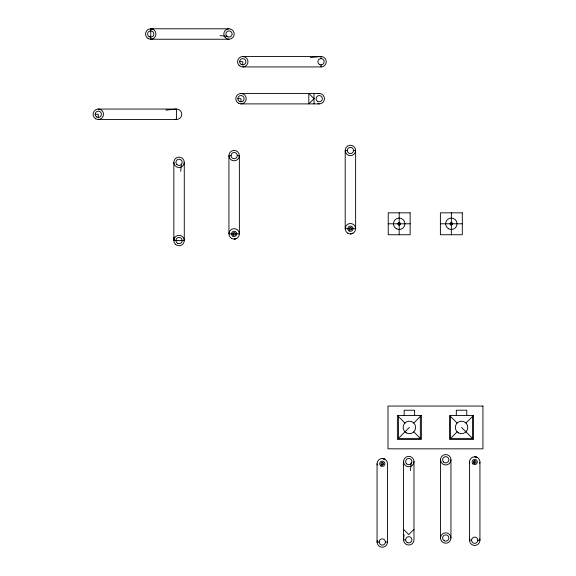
<?xml version="1.0" encoding="UTF-8"?>
<svg xmlns="http://www.w3.org/2000/svg" width="576" height="576" viewBox="0 0 576 576"><rect width="100%" height="100%" fill="white"/><g stroke="black" fill="none" stroke-linecap="round" stroke-linejoin="round"><path stroke-width="0.86" d="M98.237 117.396L98.287 114.271L95.162 114.214M240.941 101.808L240.991 98.683L237.859 98.626M242.719 64.843L242.777 61.711L239.645 61.661M184.277 162.31A5.213 5.213 0 0 1 176.45 166.824A5.213 5.213 0 0 1 176.45 157.788A5.213 5.213 0 0 1 184.277 162.31L184.277 240.552L173.844 240.552L174.197 237.002M180.691 171.346L181.397 164.246M404.078 534.478L403.553 539.798A5.213 5.213 0 0 0 408.766 545.018A5.213 5.213 0 0 0 413.986 539.798L413.986 461.556A5.213 5.213 0 0 0 406.159 457.042A5.213 5.213 0 0 0 406.159 466.078A5.213 5.213 0 0 0 413.986 461.556M410.4 470.599L411.185 462.614M420.336 415.44L420.336 438.394L398.426 438.394L409.378 427.435M413.806 423.014L420.336 416.484M472.493 415.44L472.493 438.394L450.583 438.394L457.114 431.863M465.97 423.014L472.493 416.484M413.986 529.373L408.766 534.586L403.553 529.373M236.765 238.37L234.158 239.069L235.901 238.73M353.023 233.208L350.417 233.914L352.159 233.568M310.37 57.55L321.019 56.498A5.213 5.213 0 0 1 326.232 61.711A5.213 5.213 0 0 1 321.019 66.931L242.777 66.931M165.888 110.102L176.53 109.051A5.213 5.213 0 0 1 181.706 114.948A5.213 5.213 0 0 1 175.183 119.304M228.996 39.233L150.754 39.233L150.754 28.8L228.996 28.8M242.777 56.498L321.019 56.498L321.019 58.586M240.991 93.463L319.234 93.463M240.991 103.896L319.234 103.896M98.287 109.051L176.53 109.051L176.53 119.484L98.287 119.484M347.285 150.451L345.197 150.451L345.197 228.694L355.63 228.694L355.63 150.451A5.213 5.213 0 0 0 347.81 145.937A5.213 5.213 0 0 0 347.81 154.973A5.213 5.213 0 0 0 355.63 150.451L353.549 150.451A3.132 3.132 0 0 1 348.854 153.166A3.132 3.132 0 0 1 348.854 147.744A3.132 3.132 0 0 1 353.549 150.451M231.026 155.614L228.938 155.614L228.938 233.856L239.371 233.856L239.371 155.614A5.213 5.213 0 0 0 231.545 151.099A5.213 5.213 0 0 0 231.545 160.128A5.213 5.213 0 0 0 239.371 155.614L237.283 155.614A3.132 3.132 0 0 1 232.589 158.321A3.132 3.132 0 0 1 232.589 152.906A3.132 3.132 0 0 1 237.283 155.614M388.231 223.79L397.886 223.79M410.141 223.79L399.19 223.79L399.19 212.839M440.395 223.79L450.043 223.79M462.305 223.79L451.354 223.79L451.354 212.839M405.641 539.798L403.553 539.798L403.553 461.556M471.593 540.23L469.505 540.23L469.505 461.988M477.85 540.23A3.132 3.132 0 0 0 473.155 537.516A3.132 3.132 0 0 0 473.155 542.938A3.132 3.132 0 0 0 477.85 540.23L479.938 540.23L479.938 461.988M379.145 541.987L377.057 541.987L377.057 463.745M385.409 541.987A3.132 3.132 0 0 0 380.714 539.273A3.132 3.132 0 0 0 380.714 544.694A3.132 3.132 0 0 0 385.409 541.987L387.49 541.987L387.49 463.745A5.213 5.213 0 0 0 381.593 458.568A5.213 5.213 0 0 0 377.237 465.091M150.754 28.8L153.418 29.066M219.96 35.647L227.945 36.439M476.467 457.114L474.718 456.768A5.213 5.213 0 0 0 469.685 463.334M384.019 458.87L382.277 458.525L384.883 459.223M477.331 457.466L474.718 456.768A5.213 5.213 0 0 1 479.758 463.334M450.583 416.484L457.114 423.014M461.542 427.435L472.493 438.394M398.426 416.484L404.95 423.014M413.806 431.863L420.336 438.394M451.354 222.487L451.411 225.166M399.19 222.487L399.254 225.166M474.725 460.685L474.725 463.291M466.754 415.44L466.754 410.227L456.322 410.227L456.322 415.44M451.354 225.094L451.354 234.742M450.95 459.778A5.213 5.213 0 0 1 443.124 464.292A5.213 5.213 0 0 1 443.124 455.256A5.213 5.213 0 0 1 450.95 459.778L450.95 538.02A5.213 5.213 0 0 1 443.124 542.534A5.213 5.213 0 0 1 443.124 533.498A5.213 5.213 0 0 1 450.95 538.02M450.583 415.44L450.583 438.394M440.518 459.778L440.518 538.02M414.598 415.44L414.598 410.227L404.165 410.227L404.165 415.44M399.19 225.094L399.19 234.742M398.426 415.44L398.426 438.394M382.277 462.434L382.277 465.048M321.019 64.843L321.019 66.931M314.021 93.463L314.021 103.896M173.844 162.31L173.844 240.552M387.49 541.987A5.213 5.213 0 0 1 381.593 547.157A5.213 5.213 0 0 1 377.237 540.634M479.758 538.877A5.213 5.213 0 0 1 474.718 545.443A5.213 5.213 0 0 1 469.685 538.877M317.887 93.643A5.213 5.213 0 0 1 324.454 98.683A5.213 5.213 0 0 1 317.887 103.716M314.021 98.683L308.801 103.896L308.801 93.463L314.021 98.683M410.141 212.839L388.231 212.839L388.231 234.742L410.141 234.742L410.141 212.839M462.305 212.839L440.395 212.839L440.395 234.742L462.305 234.742L462.305 212.839M482.926 406.051L387.994 406.051L387.994 448.826L482.926 448.826L482.926 406.051M421.373 415.44L397.382 415.44L397.382 439.438L421.373 439.438L421.373 415.44M473.537 415.44L449.546 415.44L449.546 439.438L473.537 439.438L473.537 415.44M406.246 432.857A6.257 6.257 0 0 0 415.642 427.435A6.257 6.257 0 0 0 406.246 422.014A6.257 6.257 0 0 0 406.246 432.857M458.41 432.857A6.257 6.257 0 0 0 467.798 427.435A6.257 6.257 0 0 0 458.41 422.014A6.257 6.257 0 0 0 458.41 432.857M407.203 542.513A3.132 3.132 0 0 0 411.898 539.798A3.132 3.132 0 0 0 407.203 537.091A3.132 3.132 0 0 0 407.203 542.513M406.591 463.81A3.132 3.132 0 0 0 411.804 462.319A3.132 3.132 0 0 0 407.909 458.554A3.132 3.132 0 0 0 406.591 463.81M444.168 540.727A3.132 3.132 0 0 0 448.862 538.02A3.132 3.132 0 0 0 444.168 535.306A3.132 3.132 0 0 0 444.168 540.727M443.556 462.024A3.132 3.132 0 0 0 448.769 460.534A3.132 3.132 0 0 0 444.874 456.768A3.132 3.132 0 0 0 443.556 462.024M381.629 464.868A1.303 1.303 0 0 0 383.587 463.745A1.303 1.303 0 0 0 381.629 462.614A1.303 1.303 0 0 0 381.629 464.868M380.974 465.998A2.606 2.606 0 0 0 384.89 463.745A2.606 2.606 0 0 0 380.974 461.484A2.606 2.606 0 0 0 380.974 465.998M473.803 462.91A1.303 1.303 0 0 0 475.985 462.326A1.303 1.303 0 0 0 474.386 460.728A1.303 1.303 0 0 0 473.803 462.91M472.882 463.831A2.606 2.606 0 0 0 477.245 462.658A2.606 2.606 0 0 0 474.048 459.468A2.606 2.606 0 0 0 472.882 463.831M241.164 64.397A3.132 3.132 0 0 0 245.902 61.769A3.132 3.132 0 0 0 241.258 58.975A3.132 3.132 0 0 0 241.164 64.397M239.083 65.405A5.213 5.213 0 0 0 247.81 63.065A5.213 5.213 0 0 0 241.423 56.678A5.213 5.213 0 0 0 239.083 65.405M319.45 64.426A3.132 3.132 0 0 0 324.144 61.711A3.132 3.132 0 0 0 319.45 59.004A3.132 3.132 0 0 0 319.45 64.426M239.378 101.362A3.132 3.132 0 0 0 244.123 98.734A3.132 3.132 0 0 0 239.472 95.94A3.132 3.132 0 0 0 239.378 101.362M238.385 103.198A5.213 5.213 0 0 0 246.211 98.683A5.213 5.213 0 0 0 238.385 94.162A5.213 5.213 0 0 0 238.385 103.198M317.671 101.39A3.132 3.132 0 0 0 322.366 98.683A3.132 3.132 0 0 0 317.671 95.969A3.132 3.132 0 0 0 317.671 101.39M225.31 37.706A5.213 5.213 0 0 0 234.036 35.366A5.213 5.213 0 0 0 227.65 28.98A5.213 5.213 0 0 0 225.31 37.706M148.147 38.534A5.213 5.213 0 0 0 155.974 34.013A5.213 5.213 0 0 0 148.147 29.498A5.213 5.213 0 0 0 148.147 38.534M149.191 36.727A3.132 3.132 0 0 0 153.886 34.013A3.132 3.132 0 0 0 149.191 31.306A3.132 3.132 0 0 0 149.191 36.727M226.822 36.266A3.132 3.132 0 0 0 232.034 34.776A3.132 3.132 0 0 0 228.139 31.01A3.132 3.132 0 0 0 226.822 36.266M349.769 229.824A1.303 1.303 0 0 0 351.72 228.694A1.303 1.303 0 0 0 349.769 227.563A1.303 1.303 0 0 0 349.769 229.824M347.81 233.208A5.213 5.213 0 0 0 355.63 228.694A5.213 5.213 0 0 0 347.81 224.179A5.213 5.213 0 0 0 347.81 233.208M349.114 230.954A2.606 2.606 0 0 0 353.03 228.694A2.606 2.606 0 0 0 349.114 226.433A2.606 2.606 0 0 0 349.114 230.954M96.682 116.95A3.132 3.132 0 0 0 101.419 114.322A3.132 3.132 0 0 0 96.768 111.535A3.132 3.132 0 0 0 96.682 116.95M95.681 118.786A5.213 5.213 0 0 0 103.507 114.271A5.213 5.213 0 0 0 95.681 109.75A5.213 5.213 0 0 0 95.681 118.786M175.37 244.238A5.213 5.213 0 0 0 184.097 241.898A5.213 5.213 0 0 0 177.71 235.512A5.213 5.213 0 0 0 175.37 244.238M177.494 243.259A3.132 3.132 0 0 0 182.189 240.552A3.132 3.132 0 0 0 177.494 237.838A3.132 3.132 0 0 0 177.494 243.259M176.882 164.556A3.132 3.132 0 0 0 182.095 163.066A3.132 3.132 0 0 0 178.2 159.3A3.132 3.132 0 0 0 176.882 164.556M233.503 234.986A1.303 1.303 0 0 0 235.462 233.856A1.303 1.303 0 0 0 233.503 232.726A1.303 1.303 0 0 0 233.503 234.986M231.545 238.37A5.213 5.213 0 0 0 239.371 233.856A5.213 5.213 0 0 0 231.545 229.342A5.213 5.213 0 0 0 231.545 238.37M232.855 236.117A2.606 2.606 0 0 0 236.765 233.856A2.606 2.606 0 0 0 232.855 231.595A2.606 2.606 0 0 0 232.855 236.117M396.317 228.758A5.738 5.738 0 0 0 404.928 223.79A5.738 5.738 0 0 0 396.317 218.822A5.738 5.738 0 0 0 396.317 228.758M398.268 224.712A1.303 1.303 0 0 0 400.45 224.129A1.303 1.303 0 0 0 398.851 222.53A1.303 1.303 0 0 0 398.268 224.712M448.481 228.758A5.738 5.738 0 0 0 457.085 223.79A5.738 5.738 0 0 0 448.481 218.822A5.738 5.738 0 0 0 448.481 228.758M450.425 224.712A1.303 1.303 0 0 0 452.606 224.129A1.303 1.303 0 0 0 451.015 222.53A1.303 1.303 0 0 0 450.425 224.712"/></g></svg>
